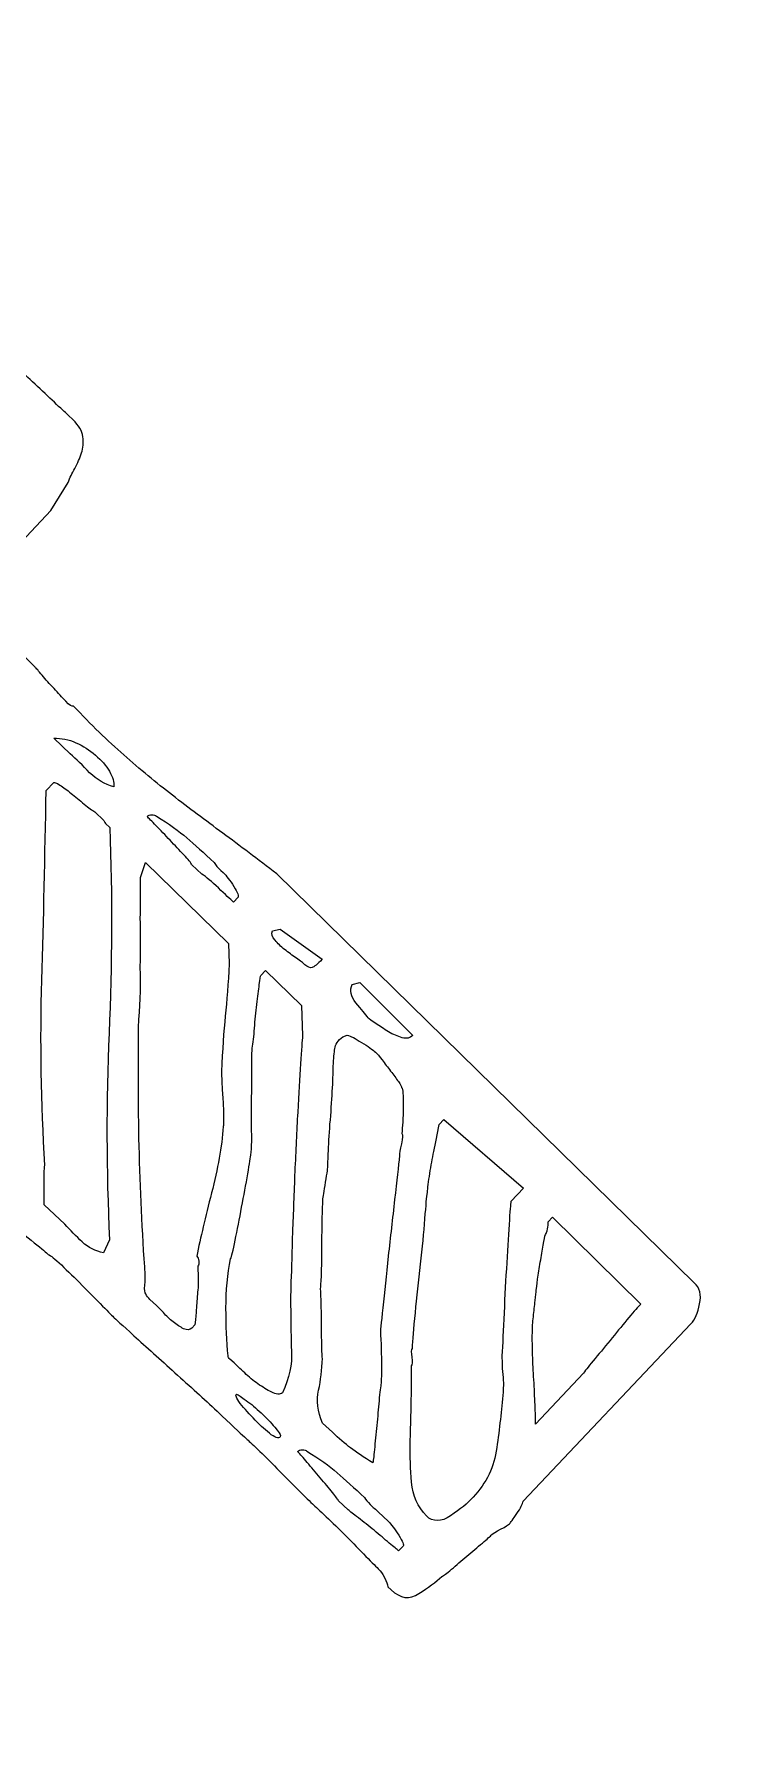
# Model space of a CAD drawing. Extents: x -2 to 298, y -310 to -70.
# Drawn here: x 202.12 to 204.69, y -151.93 to -145.63 of the extents above; entities that cross this region are included whole.
import ezdxf

# ---------------------------------------------------------------- set-up
doc = ezdxf.new("R2010")
doc.units = 0
doc.header["$MEASUREMENT"] = 0
doc.layers.add('ETCH', color=7, linetype='CONTINUOUS')

msp = doc.modelspace()

# ---------------------------------------------------------------- linework, layer by layer
at = {"layer": 'ETCH', "color": 7}
for points in [[(263.3775, -102.3157), (263.3775, -102.3157), (263.35, -102.3083), (263.35, -102.3083), (263.3944, -102.3367), (263.4289, -102.3636), (263.4685, -102.3913), (263.6456, -102.5352), (263.823, -102.6785), (263.9973, -102.8249), (264.6591, -103.5384), (263.6869, -103.7978), (261.3746, -103.42), (261.3746, -103.42), (261.348, -103.4154), (261.348, -103.4154), (261.348, -103.4154), (260.8482, -106.4746), (260.8482, -106.4746), (260.8482, -106.4746), (269.3376, -107.8615), (269.3376, -107.8615), (269.3441, -107.8682), (269.351, -107.8756), (269.3579, -107.8823), (274.6537, -119.1419), (276.7218, -132.0626), (274.5648, -145.2702), (268.8849, -180.0447), (236.091, -203.6299), (201.3169, -197.9502), (197.7474, -197.3675), (194.2975, -196.4946), (190.983, -195.3664), (190.983, -195.3664), (192.5102, -186.0169), (192.5102, -186.0169), (211.1037, -154.1618), (233.3418, -124.9195), (258.5789, -98.7781), (260.2429, -99.8797), (261.841, -101.0639), (263.3775, -102.3157)], [(225.3974, -126.2347), (225.3974, -126.2347), (225.4088, -126.2609), (225.4088, -126.2609), (225.3744, -126.2216), (225.3423, -126.1909), (225.3089, -126.1558), (225.1408, -126.0028), (224.9713, -125.849), (224.8011, -125.6988), (223.9956, -125.1515), (223.8861, -126.1516), (224.6071, -128.3811), (224.6071, -128.3811), (224.6154, -128.4065), (224.6154, -128.4065), (224.6154, -128.4065), (221.6657, -129.3613), (221.6657, -129.3613), (221.6657, -129.3613), (219.0185, -121.1774), (219.0185, -121.1774), (219.0099, -121.1718), (219.0023, -121.1659), (218.9947, -121.1604), (207.0661, -117.6185), (193.9809, -117.5179), (181.2489, -121.6375), (147.7247, -132.4848), (129.342, -168.4545), (140.1892, -201.978), (141.3025, -205.4193), (142.6845, -208.6991), (144.2987, -211.8055), (144.2987, -211.8055), (153.3123, -208.8891), (153.3123, -208.8891), (182.0065, -185.7144), (207.5691, -159.3293), (229.6177, -130.4461), (228.2775, -128.9675), (226.8661, -127.5657), (225.3974, -126.2347)]]:
    msp.add_open_spline(points, degree=3, knots=[0, 0, 0, 0, 1, 1, 1, 2, 2, 2, 3, 3, 3, 4, 4, 4, 5, 5, 5, 6, 6, 6, 7, 7, 7, 8, 8, 8, 9, 9, 9, 10, 10, 10, 11, 11, 11, 12, 12, 12, 13, 13, 13, 14, 14, 14, 14], dxfattribs=at)
at = {"layer": 'ETCH', "color": 1}
for points, knots in [([(203.4277, -151.3672), (203.4274, -151.3596), (203.4236, -151.3486), (203.416, -151.3327), (203.4074, -151.3179), (203.4012, -151.3081), (203.3967, -151.3043), (203.3871, -151.2952), (203.3709, -151.2786), (203.3468, -151.2549), (203.3244, -151.2316), (203.2996, -151.2063), (203.2741, -151.1797), (203.2469, -151.1536), (203.2224, -151.1298), (203.2, -151.1083), (203.1766, -151.086), (203.16, -151.0711), (203.1497, -151.0612), (203.1342, -151.0461), (203.1128, -151.0256), (203.0863, -150.9991), (203.0608, -150.9727), (203.0339, -150.9465), (203.0085, -150.9198), (202.9819, -150.8935), (202.9588, -150.8711), (202.9399, -150.8523), (202.9192, -150.8332), (202.9072, -150.8223), (202.9027, -150.8182), (202.8906, -150.8073), (202.862, -150.7794), (202.8141, -150.735), (202.7666, -150.6907), (202.7163, -150.6433), (202.6608, -150.5944), (202.6057, -150.5445), (202.5547, -150.498), (202.5055, -150.4544), (202.4583, -150.4117), (202.4276, -150.3838), (202.4162, -150.3724), (202.4104, -150.3672), (202.3949, -150.3522), (202.3725, -150.3292), (202.3498, -150.3057), (202.3243, -150.2802), (202.297, -150.2527), (202.2698, -150.2255), (202.2443, -150.2003), (202.2202, -150.1774), (202.1961, -150.1553), (202.1803, -150.1421), (202.172, -150.1385), (202.1658, -150.1324), (202.1489, -150.1183), (202.1196, -150.0949), (202.091, -150.0713), (202.0593, -150.0473), (202.0273, -150.0222), (201.9942, -149.997), (201.9629, -149.9729), (201.9329, -149.9512), (201.9029, -149.9281), (201.885, -149.914), (201.8792, -149.9087), (201.8495, -149.884), (201.8058, -149.8463), (201.7479, -149.7948), (201.6917, -149.7426), (201.6259, -149.6846), (201.5529, -149.6196), (201.4795, -149.5552), (201.403, -149.4872), (201.3231, -149.4155), (201.2435, -149.3445), (201.1667, -149.2768), (201.0947, -149.2133), (201.0234, -149.1487), (200.9586, -149.0922), (200.9004, -149.041), (200.8422, -148.9906), (200.7995, -148.9521), (200.7705, -148.9258), (200.7705, -148.9258), (200.7257, -148.901), (200.7257, -148.901), (200.6568, -148.9826), (200.58, -149.0664), (200.4956, -149.1504), (200.4102, -149.2345), (200.3233, -149.3115), (200.2369, -149.3799), (200.2327, -149.3764), (200.2279, -149.3737), (200.2214, -149.3707), (200.2131, -149.3681), (200.2028, -149.3635), (200.1893, -149.3583), (200.1855, -149.3545), (200.1807, -149.3576), (200.1756, -149.3681), (200.1697, -149.3783), (200.1669, -149.379), (200.1666, -149.3709), (200.1483, -149.3535), (200.1184, -149.3287), (200.0756, -149.2939), (200.0326, -149.2589), (199.9833, -149.219), (199.9285, -149.173), (199.8734, -149.127), (199.8155, -149.0784), (199.7559, -149.0279), (199.6963, -148.9782), (199.6388, -148.9292), (199.5837, -148.8838), (199.5289, -148.8376), (199.4796, -148.7968), (199.4366, -148.7601), (199.3935, -148.7234), (199.3618, -148.6976), (199.3418, -148.6824), (199.3418, -148.6824), (199.3084, -148.6512), (199.3084, -148.6512), (199.2747, -148.6197), (199.2554, -148.5823), (199.2468, -148.5394), (199.2399, -148.4972), (199.2481, -148.4554), (199.2726, -148.4133), (199.3477, -148.3525), (199.4145, -148.2795), (199.4721, -148.1944), (199.5299, -148.1086), (199.5913, -148.0318), (199.6543, -147.9638), (199.6695, -147.9472), (199.6846, -147.9314), (199.6998, -147.9153), (199.7146, -147.8993), (199.7225, -147.8785), (199.7242, -147.8537), (199.7242, -147.8537), (199.6674, -147.7999), (199.6674, -147.7999), (199.5165, -147.6509), (199.3601, -147.5136), (199.1992, -147.3893), (199.0373, -147.2635), (198.8812, -147.1268), (198.7303, -146.9779), (198.7221, -146.9704), (198.7083, -146.9573), (198.688, -146.938), (198.669, -146.9197), (198.6473, -146.8985), (198.6249, -146.8763), (198.6032, -146.8536), (198.5822, -146.8319), (198.5612, -146.811), (198.5422, -146.79), (198.5278, -146.7757), (198.5198, -146.7685), (198.5054, -146.7516), (198.5061, -146.7301), (198.5198, -146.7042), (198.536, -146.6786), (198.575, -146.6431), (198.6387, -146.5983), (198.6514, -146.5824), (198.6707, -146.5564), (198.6979, -146.5206), (198.7259, -146.4848), (198.7551, -146.447), (198.7858, -146.4073), (198.8147, -146.3676), (198.844, -146.3299), (198.8709, -146.2949), (198.8978, -146.2598), (198.9157, -146.236), (198.9253, -146.2217), (198.9315, -146.2155), (198.9474, -146.1997), (198.9739, -146.1737), (198.9997, -146.1473), (199.0273, -146.1196), (199.0549, -146.0894), (199.0831, -146.0593), (199.1103, -146.0316), (199.1358, -146.0057), (199.161, -145.9813), (199.1758, -145.9673), (199.1803, -145.963), (199.1803, -145.963), (199.2133, -145.9265), (199.2133, -145.9265), (199.225, -145.9144), (199.2423, -145.8974), (199.2657, -145.874), (199.2888, -145.8505), (199.3139, -145.8285), (199.3377, -145.8057), (199.3663, -145.7799), (199.3956, -145.7525), (199.4245, -145.7239), (199.4245, -145.7239), (199.4924, -145.7251), (199.4924, -145.7251), (199.4993, -145.7308), (199.5075, -145.7405), (199.5189, -145.7546), (199.5303, -145.7691), (199.541, -145.7833), (199.5534, -145.7992), (199.5654, -145.8142), (199.5785, -145.828), (199.5902, -145.8412), (199.6009, -145.8548), (199.6123, -145.8631), (199.6205, -145.8667), (199.6278, -145.8669), (199.6371, -145.8683), (199.6491, -145.8717), (199.6612, -145.8752), (199.6684, -145.8791), (199.6726, -145.8824), (199.7632, -145.9477), (199.8472, -146.0145), (199.9275, -146.0817), (200.0067, -146.149), (200.0918, -146.2238), (200.1793, -146.3072), (200.2017, -146.3275), (200.2331, -146.3566), (200.2758, -146.395), (200.3178, -146.4319), (200.3647, -146.4743), (200.4157, -146.5197), (200.4663, -146.5656), (200.5187, -146.6133), (200.5717, -146.6601), (200.6251, -146.7084), (200.6723, -146.754), (200.7147, -146.7972), (200.7261, -146.8086), (200.7381, -146.8139), (200.7485, -146.8133), (200.7595, -146.8112), (200.7702, -146.8064), (200.7819, -146.7955), (200.7933, -146.7857), (200.8029, -146.7738), (200.8105, -146.7611), (200.8191, -146.7483), (200.8277, -146.7371), (200.8349, -146.7292), (200.8349, -146.7292), (200.8463, -146.7177), (200.8463, -146.7177), (200.8866, -146.6345), (200.9348, -146.563), (200.991, -146.503), (201.0475, -146.4427), (201.1085, -146.3773), (201.1746, -146.3073), (201.1801, -146.3013), (201.1894, -146.2924), (201.2015, -146.282), (201.2139, -146.2712), (201.2253, -146.2591), (201.2363, -146.2471), (201.2518, -146.2347), (201.268, -146.2197), (201.2845, -146.2016), (201.2845, -146.2016), (201.4037, -146.2794), (201.4037, -146.2794), (201.5102, -146.3756), (201.6104, -146.4706), (201.7048, -146.5645), (201.7996, -146.6594), (201.9084, -146.749), (202.0314, -146.8348), (202.0359, -146.8381), (202.0493, -146.8503), (202.07, -146.8711), (202.0927, -146.8913), (202.1162, -146.9137), (202.1417, -146.9376), (202.1661, -146.9611), (202.1896, -146.9824), (202.2102, -147.0021), (202.2319, -147.0222), (202.2436, -147.0325), (202.2454, -147.0343), (202.2454, -147.0343), (202.2636, -147.0518), (202.2636, -147.0518), (202.285, -147.0725), (202.2974, -147.093), (202.3001, -147.1144), (202.3022, -147.1355), (202.3008, -147.1562), (202.295, -147.1743), (202.2881, -147.1934), (202.2808, -147.2117), (202.2702, -147.2312), (202.2598, -147.2496), (202.2516, -147.2666), (202.245, -147.283), (202.245, -147.283), (202.1809, -147.3867), (202.1809, -147.3867), (202.1809, -147.3867), (201.8702, -147.7174), (201.8702, -147.7174), (201.8702, -147.7174), (202.1234, -147.9667), (202.1234, -147.9667), (202.1275, -147.9705), (202.1355, -147.9798), (202.1489, -147.9967), (202.1623, -148.0118), (202.1768, -148.0289), (202.193, -148.0454), (202.2085, -148.063), (202.2233, -148.078), (202.2364, -148.0928), (202.2492, -148.1069), (202.2595, -148.1128), (202.2653, -148.1109), (202.3294, -148.1784), (202.3914, -148.2392), (202.4517, -148.2912), (202.511, -148.3439), (202.5709, -148.3939), (202.6316, -148.4404), (202.6912, -148.4867), (202.7535, -148.5334), (202.8172, -148.5801), (202.8803, -148.6269), (202.9475, -148.6776), (203.0171, -148.7311), (203.0171, -148.7311), (204.5618, -150.2429), (204.5618, -150.2429), (204.5825, -150.2618), (204.5894, -150.2876), (204.5818, -150.3216), (204.576, -150.3543), (204.5649, -150.3793), (204.5498, -150.3948), (204.5498, -150.3948), (203.929, -151.0511), (203.929, -151.0511), (203.9273, -151.0612), (203.9193, -151.0759), (203.9056, -151.0971), (203.8907, -151.1176), (203.8828, -151.13), (203.879, -151.1343), (203.8749, -151.1381), (203.8642, -151.1453), (203.8456, -151.1541), (203.8277, -151.1636), (203.817, -151.1704), (203.8132, -151.1746), (203.807, -151.1803), (203.796, -151.1909), (203.7781, -151.2058), (203.7595, -151.2209), (203.7405, -151.2373), (203.7209, -151.2545), (203.7002, -151.2717), (203.6823, -151.2878), (203.6637, -151.3027), (203.6458, -151.3179), (203.6341, -151.3267), (203.6286, -151.3291), (203.6058, -151.3491), (203.5776, -151.3711), (203.5431, -151.3928), (203.5087, -151.4157), (203.4742, -151.4113), (203.4405, -151.3785), (203.4405, -151.3785), (203.4277, -151.3672), (203.4277, -151.3672)], [0, 0, 0, 0, 1, 1, 1, 2, 2, 2, 3, 3, 3, 4, 4, 4, 5, 5, 5, 6, 6, 6, 7, 7, 7, 8, 8, 8, 9, 9, 9, 10, 10, 10, 11, 11, 11, 12, 12, 12, 13, 13, 13, 14, 14, 14, 15, 15, 15, 16, 16, 16, 17, 17, 17, 18, 18, 18, 19, 19, 19, 20, 20, 20, 21, 21, 21, 22, 22, 22, 23, 23, 23, 24, 24, 24, 25, 25, 25, 26, 26, 26, 27, 27, 27, 28, 28, 28, 29, 29, 29, 30, 30, 30, 31, 31, 31, 32, 32, 32, 33, 33, 33, 34, 34, 34, 35, 35, 35, 36, 36, 36, 37, 37, 37, 38, 38, 38, 39, 39, 39, 40, 40, 40, 41, 41, 41, 42, 42, 42, 43, 43, 43, 44, 44, 44, 45, 45, 45, 46, 46, 46, 47, 47, 47, 48, 48, 48, 49, 49, 49, 50, 50, 50, 51, 51, 51, 52, 52, 52, 53, 53, 53, 54, 54, 54, 55, 55, 55, 56, 56, 56, 57, 57, 57, 58, 58, 58, 59, 59, 59, 60, 60, 60, 61, 61, 61, 62, 62, 62, 63, 63, 63, 64, 64, 64, 65, 65, 65, 66, 66, 66, 67, 67, 67, 68, 68, 68, 69, 69, 69, 70, 70, 70, 71, 71, 71, 72, 72, 72, 73, 73, 73, 74, 74, 74, 75, 75, 75, 76, 76, 76, 77, 77, 77, 78, 78, 78, 79, 79, 79, 80, 80, 80, 81, 81, 81, 82, 82, 82, 83, 83, 83, 84, 84, 84, 85, 85, 85, 86, 86, 86, 87, 87, 87, 88, 88, 88, 89, 89, 89, 90, 90, 90, 91, 91, 91, 92, 92, 92, 93, 93, 93, 94, 94, 94, 95, 95, 95, 96, 96, 96, 97, 97, 97, 98, 98, 98, 99, 99, 99, 100, 100, 100, 101, 101, 101, 102, 102, 102, 103, 103, 103, 104, 104, 104, 105, 105, 105, 106, 106, 106, 107, 107, 107, 108, 108, 108, 109, 109, 109, 110, 110, 110, 111, 111, 111, 112, 112, 112, 113, 113, 113, 114, 114, 114, 115, 115, 115, 116, 116, 116, 117, 117, 117, 118, 118, 118, 119, 119, 119, 120, 120, 120, 121, 121, 121, 122, 122, 122, 123, 123, 123, 124, 124, 124, 125, 125, 125, 126, 126, 126, 127, 127, 127, 128, 128, 128, 129, 129, 129, 130, 130, 130, 130]), ([(202.2529, -148.2866), (202.275, -148.3071), (202.2991, -148.33), (202.3249, -148.357), (202.3515, -148.3828), (202.3814, -148.4004), (202.4142, -148.4092), (202.4162, -148.3916), (202.4111, -148.3725), (202.398, -148.3517), (202.3863, -148.3307), (202.368, -148.3105), (202.3466, -148.2921), (202.3249, -148.2729), (202.3001, -148.2578), (202.2743, -148.2459), (202.2464, -148.2342), (202.2206, -148.2287), (202.1923, -148.2295), (202.1923, -148.2295), (202.2529, -148.2866), (202.2529, -148.2866)], [0, 0, 0, 0, 1, 1, 1, 2, 2, 2, 3, 3, 3, 4, 4, 4, 5, 5, 5, 6, 6, 6, 7, 7, 7, 7]), ([(202.233, -150.0265), (202.2533, -150.0486), (202.275, -150.0709), (202.2974, -150.0921), (202.3208, -150.1137), (202.3466, -150.1269), (202.3763, -150.1321), (202.3763, -150.1321), (202.3987, -150.0844), (202.3987, -150.0844), (202.3859, -149.8282), (202.3859, -149.5733), (202.3969, -149.3196), (202.408, -149.067), (202.409, -148.8133), (202.3994, -148.5589), (202.3994, -148.5589), (202.3839, -148.5441), (202.3839, -148.5441), (202.3797, -148.5403), (202.378, -148.5368), (202.3773, -148.5332), (202.3773, -148.5332), (202.3446, -148.5019), (202.3446, -148.5019), (202.3346, -148.4962), (202.3215, -148.4869), (202.305, -148.4729), (202.2874, -148.4588), (202.2712, -148.4454), (202.2564, -148.4333), (202.2416, -148.4207), (202.2278, -148.4111), (202.2147, -148.4025), (202.2009, -148.3944), (202.1944, -148.3909), (202.1923, -148.3934), (202.1923, -148.3934), (202.1641, -148.4232), (202.1641, -148.4232), (202.1592, -148.6645), (202.1548, -148.8981), (202.1482, -149.1239), (202.1413, -149.3495), (202.1451, -149.5781), (202.1592, -149.8088), (202.1565, -149.8232), (202.1565, -149.848), (202.1568, -149.8837), (202.1572, -149.9195), (202.1568, -149.9436), (202.1568, -149.955), (202.1568, -149.955), (202.233, -150.0265), (202.233, -150.0265)], [0, 0, 0, 0, 1, 1, 1, 2, 2, 2, 3, 3, 3, 4, 4, 4, 5, 5, 5, 6, 6, 6, 7, 7, 7, 8, 8, 8, 9, 9, 9, 10, 10, 10, 11, 11, 11, 12, 12, 12, 13, 13, 13, 14, 14, 14, 15, 15, 15, 16, 16, 16, 17, 17, 17, 18, 18, 18, 18]), ([(202.7404, -148.7317), (202.7559, -148.7427), (202.7766, -148.7599), (202.8017, -148.7832), (202.8269, -148.8073), (202.8448, -148.8245), (202.8572, -148.8357), (202.8572, -148.8357), (202.8741, -148.8171), (202.8741, -148.8171), (202.8772, -148.8137), (202.8724, -148.8007), (202.8586, -148.7775), (202.8441, -148.7544), (202.8307, -148.7379), (202.8193, -148.7265), (202.8193, -148.7265), (202.81, -148.7179), (202.81, -148.7179), (202.7993, -148.7079), (202.7914, -148.6991), (202.7859, -148.6893), (202.7473, -148.6533), (202.7129, -148.623), (202.685, -148.5976), (202.6553, -148.5728), (202.6181, -148.5458), (202.5723, -148.5177), (202.5685, -148.5143), (202.5627, -148.5122), (202.5551, -148.5127), (202.5475, -148.5127), (202.5413, -148.5146), (202.5375, -148.5191), (202.5441, -148.5248), (202.5544, -148.5362), (202.5709, -148.553), (202.5875, -148.5697), (202.6043, -148.5877), (202.6226, -148.6066), (202.6398, -148.6257), (202.6577, -148.6435), (202.6736, -148.6607), (202.6901, -148.6774), (202.6998, -148.6901), (202.7036, -148.6977), (202.7036, -148.6977), (202.7404, -148.7317), (202.7404, -148.7317)], [0, 0, 0, 0, 1, 1, 1, 2, 2, 2, 3, 3, 3, 4, 4, 4, 5, 5, 5, 6, 6, 6, 7, 7, 7, 8, 8, 8, 9, 9, 9, 10, 10, 10, 11, 11, 11, 12, 12, 12, 13, 13, 13, 14, 14, 14, 15, 15, 15, 16, 16, 16, 16]), ([(202.5726, -150.3271), (202.5778, -150.3329), (202.5861, -150.3412), (202.5978, -150.3534), (202.6085, -150.3658), (202.6205, -150.3772), (202.634, -150.3879), (202.6467, -150.3979), (202.6598, -150.4067), (202.6726, -150.4132), (202.6853, -150.4191), (202.6956, -150.4182), (202.7036, -150.4108), (202.7036, -150.4108), (202.7139, -150.3984), (202.7139, -150.3984), (202.7156, -150.3882), (202.7177, -150.3734), (202.7191, -150.3517), (202.7201, -150.33), (202.7225, -150.3087), (202.7235, -150.2859), (202.7266, -150.2637), (202.727, -150.2422), (202.7266, -150.2229), (202.726, -150.2034), (202.7253, -150.1901), (202.7249, -150.182), (202.7287, -150.1777), (202.7301, -150.1719), (202.7284, -150.1628), (202.728, -150.1545), (202.7253, -150.1483), (202.7211, -150.1447), (202.7349, -150.0775), (202.7535, -149.9998), (202.7759, -149.9107), (202.7993, -149.8213), (202.8138, -149.7399), (202.8193, -149.6656), (202.82, -149.6615), (202.8193, -149.6493), (202.8197, -149.6293), (202.82, -149.609), (202.82, -149.5873), (202.8176, -149.5649), (202.8162, -149.5428), (202.8148, -149.5218), (202.8141, -149.5022), (202.8135, -149.483), (202.8128, -149.4689), (202.8131, -149.4613), (202.8162, -149.3818), (202.821, -149.3134), (202.8269, -149.257), (202.8324, -149.2007), (202.8379, -149.1361), (202.8407, -149.0639), (202.8407, -149.0639), (202.8386, -148.988), (202.8386, -148.988), (202.8386, -148.988), (202.532, -148.6889), (202.532, -148.6889), (202.532, -148.6889), (202.5127, -148.7444), (202.5127, -148.7444), (202.5124, -148.7973), (202.5127, -148.8476), (202.5124, -148.8963), (202.513, -148.9391), (202.5141, -148.9818), (202.513, -149.0245), (202.512, -149.0672), (202.5124, -149.1027), (202.513, -149.1297), (202.5134, -149.1375), (202.513, -149.1604), (202.5117, -149.1983), (202.5103, -149.2362), (202.5079, -149.2603), (202.5065, -149.2701), (202.5041, -149.4257), (202.5051, -149.5817), (202.5079, -149.7385), (202.5124, -149.8944), (202.5192, -150.0537), (202.5306, -150.2143), (202.531, -150.2227), (202.5306, -150.2349), (202.5286, -150.2523), (202.5268, -150.2697), (202.5289, -150.2807), (202.5323, -150.2844), (202.5365, -150.2925), (202.5416, -150.2992), (202.5478, -150.3049), (202.5478, -150.3049), (202.5726, -150.3271), (202.5726, -150.3271)], [0, 0, 0, 0, 1, 1, 1, 2, 2, 2, 3, 3, 3, 4, 4, 4, 5, 5, 5, 6, 6, 6, 7, 7, 7, 8, 8, 8, 9, 9, 9, 10, 10, 10, 11, 11, 11, 12, 12, 12, 13, 13, 13, 14, 14, 14, 15, 15, 15, 16, 16, 16, 17, 17, 17, 18, 18, 18, 19, 19, 19, 20, 20, 20, 21, 21, 21, 22, 22, 22, 23, 23, 23, 24, 24, 24, 25, 25, 25, 26, 26, 26, 27, 27, 27, 28, 28, 28, 29, 29, 29, 30, 30, 30, 31, 31, 31, 32, 32, 32, 33, 33, 33, 33]), ([(203.1215, -149.0669), (203.1314, -149.0758), (203.1407, -149.0794), (203.148, -149.0775), (203.1559, -149.0751), (203.168, -149.0651), (203.1848, -149.0469), (203.1848, -149.0469), (203.0295, -148.9353), (203.0295, -148.9353), (203.0295, -148.9353), (203.0009, -148.942), (203.0009, -148.942), (202.9967, -148.9537), (203.0009, -148.9652), (203.0109, -148.9764), (203.0202, -148.9885), (203.0329, -148.9997), (203.0463, -149.0105), (203.0608, -149.0219), (203.0749, -149.0324), (203.0904, -149.0428), (203.1049, -149.0527), (203.1153, -149.061), (203.1215, -149.0669)], [0, 0, 0, 0, 1, 1, 1, 2, 2, 2, 3, 3, 3, 4, 4, 4, 5, 5, 5, 6, 6, 6, 7, 7, 7, 8, 8, 8, 8]), ([(202.8596, -150.5393), (202.8686, -150.549), (202.8817, -150.5612), (202.8986, -150.5767), (202.9137, -150.5917), (202.9302, -150.6048), (202.9475, -150.6172), (202.9647, -150.6287), (202.9809, -150.6397), (202.9985, -150.6477), (203.015, -150.6557), (203.0281, -150.657), (203.0381, -150.6508), (203.0636, -150.5953), (203.0746, -150.5438), (203.0718, -150.4962), (203.0698, -150.4484), (203.0687, -150.3967), (203.0687, -150.3398), (203.0674, -150.3245), (203.0684, -150.2916), (203.0698, -150.2391), (203.0718, -150.1879), (203.0732, -150.1266), (203.0753, -150.0553), (203.078, -149.9848), (203.0815, -149.9102), (203.0839, -149.8322), (203.0877, -149.7542), (203.0908, -149.6813), (203.0946, -149.6127), (203.0984, -149.5449), (203.1018, -149.4849), (203.1053, -149.4333), (203.1084, -149.3814), (203.1115, -149.3476), (203.1125, -149.3297), (203.1125, -149.3297), (203.1084, -149.2183), (203.1084, -149.2183), (203.1084, -149.2183), (202.9761, -149.0884), (202.9761, -149.0884), (202.9761, -149.0884), (202.9585, -149.1063), (202.9585, -149.1063), (202.9575, -149.1082), (202.9551, -149.1199), (202.9526, -149.1406), (202.9506, -149.1611), (202.9475, -149.185), (202.9433, -149.214), (202.9392, -149.2424), (202.9371, -149.2719), (202.9347, -149.3015), (202.9333, -149.3316), (202.9299, -149.3568), (202.9265, -149.3759), (202.9251, -149.3861), (202.9251, -149.41), (202.9247, -149.4476), (202.9251, -149.4856), (202.9251, -149.5271), (202.9237, -149.5719), (202.9244, -149.6162), (202.9237, -149.6577), (202.9244, -149.6963), (202.9251, -149.7337), (202.9237, -149.7574), (202.9216, -149.7673), (202.9199, -149.7769), (202.9165, -149.8015), (202.9099, -149.8406), (202.903, -149.8796), (202.8958, -149.9209), (202.8872, -149.964), (202.88, -150.0072), (202.8706, -150.0475), (202.8634, -150.0861), (202.8555, -150.1237), (202.8507, -150.1473), (202.8465, -150.1547), (202.8345, -150.2115), (202.8293, -150.2723), (202.8293, -150.3367), (202.8293, -150.401), (202.8317, -150.4601), (202.8372, -150.5138), (202.8376, -150.5178), (202.8396, -150.5219), (202.8441, -150.5255), (202.8441, -150.5255), (202.8596, -150.5393), (202.8596, -150.5393)], [0, 0, 0, 0, 1, 1, 1, 2, 2, 2, 3, 3, 3, 4, 4, 4, 5, 5, 5, 6, 6, 6, 7, 7, 7, 8, 8, 8, 9, 9, 9, 10, 10, 10, 11, 11, 11, 12, 12, 12, 13, 13, 13, 14, 14, 14, 15, 15, 15, 16, 16, 16, 17, 17, 17, 18, 18, 18, 19, 19, 19, 20, 20, 20, 21, 21, 21, 22, 22, 22, 23, 23, 23, 24, 24, 24, 25, 25, 25, 26, 26, 26, 27, 27, 27, 28, 28, 28, 29, 29, 29, 30, 30, 30, 31, 31, 31, 31]), ([(203.355, -149.2636), (203.3585, -149.2672), (203.3685, -149.2744), (203.384, -149.2848), (203.3977, -149.2946), (203.4143, -149.3042), (203.4308, -149.3151), (203.4477, -149.3253), (203.4649, -149.3318), (203.4815, -149.337), (203.498, -149.3413), (203.5107, -149.3382), (203.5204, -149.3282), (203.5204, -149.3282), (203.3247, -149.1332), (203.3247, -149.1332), (203.3247, -149.1332), (203.2965, -149.1397), (203.2965, -149.1397), (203.2865, -149.1616), (203.2916, -149.1838), (203.3102, -149.2078), (203.3306, -149.2315), (203.3454, -149.25), (203.355, -149.2636)], [0, 0, 0, 0, 1, 1, 1, 2, 2, 2, 3, 3, 3, 4, 4, 4, 5, 5, 5, 6, 6, 6, 7, 7, 7, 8, 8, 8, 8]), ([(203.2234, -150.7963), (203.2479, -150.819), (203.2699, -150.8385), (203.2906, -150.8542), (203.3113, -150.87), (203.3392, -150.8881), (203.3729, -150.9088), (203.3743, -150.899), (203.3774, -150.8793), (203.3795, -150.8497), (203.3826, -150.8206), (203.3853, -150.7903), (203.3891, -150.7588), (203.3909, -150.7278), (203.394, -150.6978), (203.3967, -150.6685), (203.3998, -150.6392), (203.4026, -150.6194), (203.4039, -150.6098), (203.4043, -150.6056), (203.4039, -150.5948), (203.4046, -150.576), (203.405, -150.5574), (203.4046, -150.5386), (203.4043, -150.5192), (203.4033, -150.4999), (203.4033, -150.4825), (203.4033, -150.4668), (203.4015, -150.4509), (203.4019, -150.4418), (203.4008, -150.4378), (203.4002, -150.426), (203.4033, -150.3919), (203.4102, -150.3355), (203.4157, -150.2783), (203.4229, -150.2153), (203.4298, -150.145), (203.4377, -150.0746), (203.4456, -150.0051), (203.4532, -149.9356), (203.4622, -149.8663), (203.468, -149.812), (203.4708, -149.7731), (203.4704, -149.7655), (203.4729, -149.7512), (203.4784, -149.7288), (203.4832, -149.7077), (203.4839, -149.6949), (203.4797, -149.6915), (203.4825, -149.6679), (203.4846, -149.6344), (203.4853, -149.5921), (203.4853, -149.5488), (203.4846, -149.5254), (203.4794, -149.5218), (203.4797, -149.5175), (203.4753, -149.5103), (203.4677, -149.4989), (203.4584, -149.4875), (203.4498, -149.4744), (203.4387, -149.4601), (203.4277, -149.4462), (203.4167, -149.4324), (203.4071, -149.419), (203.3971, -149.4055), (203.3888, -149.3966), (203.3822, -149.3909), (203.3726, -149.3812), (203.355, -149.3693), (203.3309, -149.3544), (203.3082, -149.3399), (203.2903, -149.3304), (203.2782, -149.327), (203.2782, -149.327), (203.2613, -149.3335), (203.2613, -149.3335), (203.2441, -149.3475), (203.2338, -149.3621), (203.232, -149.3773), (203.2296, -149.3917), (203.2276, -149.4138), (203.2265, -149.4427), (203.2262, -149.4501), (203.2262, -149.4724), (203.2241, -149.5084), (203.2224, -149.5445), (203.22, -149.5835), (203.2169, -149.6257), (203.2131, -149.667), (203.21, -149.7061), (203.209, -149.7425), (203.2072, -149.7781), (203.2065, -149.8003), (203.2062, -149.8079), (203.2062, -149.8162), (203.2041, -149.8365), (203.1979, -149.871), (203.1921, -149.9052), (203.1883, -149.9269), (203.1873, -149.9369), (203.1876, -149.9483), (203.1869, -149.9688), (203.1855, -149.9983), (203.1852, -150.0274), (203.1845, -150.0587), (203.1845, -150.0935), (203.1845, -150.1271), (203.1842, -150.1595), (203.1831, -150.1908), (203.1828, -150.2224), (203.1814, -150.2444), (203.1797, -150.2578), (203.1793, -150.2656), (203.1804, -150.2823), (203.1811, -150.3071), (203.1821, -150.3326), (203.1831, -150.3603), (203.1824, -150.3906), (203.1824, -150.4206), (203.1831, -150.4494), (203.1842, -150.4766), (203.1845, -150.504), (203.1855, -150.5197), (203.1862, -150.5233), (203.1842, -150.5641), (203.18, -150.6034), (203.1721, -150.6406), (203.1628, -150.6778), (203.1683, -150.7183), (203.1869, -150.7625), (203.1869, -150.7625), (203.2234, -150.7963), (203.2234, -150.7963)], [0, 0, 0, 0, 1, 1, 1, 2, 2, 2, 3, 3, 3, 4, 4, 4, 5, 5, 5, 6, 6, 6, 7, 7, 7, 8, 8, 8, 9, 9, 9, 10, 10, 10, 11, 11, 11, 12, 12, 12, 13, 13, 13, 14, 14, 14, 15, 15, 15, 16, 16, 16, 17, 17, 17, 18, 18, 18, 19, 19, 19, 20, 20, 20, 21, 21, 21, 22, 22, 22, 23, 23, 23, 24, 24, 24, 25, 25, 25, 26, 26, 26, 27, 27, 27, 28, 28, 28, 29, 29, 29, 30, 30, 30, 31, 31, 31, 32, 32, 32, 33, 33, 33, 34, 34, 34, 35, 35, 35, 36, 36, 36, 37, 37, 37, 38, 38, 38, 39, 39, 39, 40, 40, 40, 41, 41, 41, 42, 42, 42, 43, 43, 43, 44, 44, 44, 44]), ([(203.571, -151.1057), (203.5952, -151.1286), (203.6255, -151.1286), (203.6606, -151.1045), (203.6954, -151.0812), (203.724, -151.0585), (203.7436, -151.0364), (203.7926, -150.9842), (203.8229, -150.9233), (203.8311, -150.853), (203.8415, -150.7825), (203.8487, -150.7143), (203.8546, -150.648), (203.8546, -150.6442), (203.8549, -150.6359), (203.8559, -150.623), (203.8556, -150.6104), (203.8556, -150.5968), (203.8535, -150.5822), (203.8525, -150.5681), (203.8508, -150.5533), (203.8515, -150.5403), (203.8508, -150.526), (203.8501, -150.5176), (203.8504, -150.5138), (203.8532, -150.4707), (203.8549, -150.418), (203.8584, -150.3548), (203.8608, -150.2911), (203.8642, -150.2296), (203.8683, -150.1691), (203.8725, -150.1083), (203.8749, -150.0558), (203.878, -150.011), (203.8804, -149.9662), (203.8828, -149.9426), (203.8845, -149.9409), (203.8845, -149.9409), (203.93, -149.8927), (203.93, -149.8927), (203.93, -149.8927), (203.6355, -149.6391), (203.6355, -149.6391), (203.6355, -149.6391), (203.6182, -149.6575), (203.6182, -149.6575), (203.6117, -149.6927), (203.6055, -149.7264), (203.5983, -149.7576), (203.5934, -149.7833), (203.5879, -149.8098), (203.5838, -149.8394), (203.579, -149.8691), (203.5759, -149.8925), (203.5745, -149.9099), (203.5724, -149.9235), (203.5693, -149.9557), (203.5655, -150.0065), (203.5617, -150.0575), (203.5562, -150.1131), (203.5493, -150.1748), (203.5424, -150.2363), (203.5362, -150.2964), (203.53, -150.3546), (203.5242, -150.413), (203.52, -150.4571), (203.5194, -150.4861), (203.5156, -150.4904), (203.5156, -150.5014), (203.518, -150.5186), (203.5207, -150.5357), (203.5194, -150.5467), (203.5159, -150.5505), (203.5163, -150.5583), (203.5166, -150.5765), (203.5156, -150.6046), (203.5156, -150.6328), (203.5156, -150.6635), (203.5145, -150.6967), (203.5145, -150.73), (203.5128, -150.761), (203.5121, -150.7899), (203.5114, -150.819), (203.5107, -150.8356), (203.5104, -150.8397), (203.5097, -150.8842), (203.5125, -150.9317), (203.5163, -150.9811), (203.5211, -151.0309), (203.5393, -151.0721), (203.571, -151.1057)], [0, 0, 0, 0, 1, 1, 1, 2, 2, 2, 3, 3, 3, 4, 4, 4, 5, 5, 5, 6, 6, 6, 7, 7, 7, 8, 8, 8, 9, 9, 9, 10, 10, 10, 11, 11, 11, 12, 12, 12, 13, 13, 13, 14, 14, 14, 15, 15, 15, 16, 16, 16, 17, 17, 17, 18, 18, 18, 19, 19, 19, 20, 20, 20, 21, 21, 21, 22, 22, 22, 23, 23, 23, 24, 24, 24, 25, 25, 25, 26, 26, 26, 27, 27, 27, 28, 28, 28, 29, 29, 29, 30, 30, 30, 30]), ([(204.0217, -150.0182), (204.0213, -150.026), (204.0213, -150.0348), (204.0189, -150.0441), (204.0175, -150.0542), (204.0144, -150.0608), (204.011, -150.0651), (204.0089, -150.0706), (204.0065, -150.0837), (204.0031, -150.1038), (204, -150.123), (203.9962, -150.1436), (203.9924, -150.1671), (203.9889, -150.1888), (203.9851, -150.2103), (203.9824, -150.2303), (203.98, -150.2515), (203.9782, -150.2647), (203.9765, -150.2706), (203.9776, -150.278), (203.9758, -150.2914), (203.9731, -150.3093), (203.9714, -150.3285), (203.9686, -150.3479), (203.9669, -150.3686), (203.9645, -150.3891), (203.9627, -150.4084), (203.9631, -150.4266), (203.9624, -150.4456), (203.9614, -150.4568), (203.9627, -150.4604), (203.9634, -150.4725), (203.9631, -150.4928), (203.9645, -150.5214), (203.9655, -150.5507), (203.9665, -150.5819), (203.9693, -150.6139), (203.9707, -150.6459), (203.972, -150.6764), (203.9738, -150.7057), (203.9741, -150.7345), (203.9741, -150.7545), (203.9751, -150.7665), (203.9751, -150.7665), (204.1526, -150.5769), (204.1526, -150.5769), (204.1601, -150.5651), (204.1746, -150.5476), (204.1953, -150.5229), (204.2153, -150.4992), (204.2366, -150.4737), (204.2587, -150.4471), (204.2797, -150.4199), (204.3007, -150.3953), (204.3197, -150.3719), (204.3393, -150.3486), (204.3545, -150.3324), (204.3638, -150.3226), (204.3638, -150.3226), (204.0378, -150.0007), (204.0378, -150.0007), (204.0378, -150.0007), (204.0217, -150.0182), (204.0217, -150.0182)], [0, 0, 0, 0, 1, 1, 1, 2, 2, 2, 3, 3, 3, 4, 4, 4, 5, 5, 5, 6, 6, 6, 7, 7, 7, 8, 8, 8, 9, 9, 9, 10, 10, 10, 11, 11, 11, 12, 12, 12, 13, 13, 13, 14, 14, 14, 15, 15, 15, 16, 16, 16, 17, 17, 17, 18, 18, 18, 19, 19, 19, 20, 20, 20, 21, 21, 21, 21]), ([(202.8686, -150.6556), (202.8627, -150.6582), (202.8679, -150.669), (202.8824, -150.6892), (202.8979, -150.709), (202.9161, -150.7296), (202.9375, -150.7512), (202.9582, -150.7734), (202.9785, -150.7908), (202.9967, -150.8051), (203.016, -150.819), (203.0277, -150.8208), (203.0312, -150.8084), (203.0305, -150.8044), (203.0243, -150.7941), (203.0098, -150.7772), (202.9957, -150.7601), (202.9792, -150.7427), (202.9595, -150.7247), (202.9402, -150.7066), (202.9223, -150.6911), (202.9037, -150.678), (202.8855, -150.6652), (202.8748, -150.6575), (202.8686, -150.6556)], [0, 0, 0, 0, 1, 1, 1, 2, 2, 2, 3, 3, 3, 4, 4, 4, 5, 5, 5, 6, 6, 6, 7, 7, 7, 8, 8, 8, 8]), ([(203.282, -151.0831), (203.2882, -151.0888), (203.3006, -151.0988), (203.3195, -151.1127), (203.3385, -151.127), (203.3581, -151.1424), (203.3781, -151.1587), (203.3981, -151.176), (203.4164, -151.1913), (203.4329, -151.2059), (203.4505, -151.2197), (203.4622, -151.2297), (203.468, -151.2347), (203.468, -151.2347), (203.4846, -151.2173), (203.4846, -151.2173), (203.4884, -151.2133), (203.4828, -151.1996), (203.4687, -151.177), (203.4542, -151.1539), (203.4408, -151.1363), (203.4294, -151.1253), (203.4294, -151.1253), (203.3933, -151.0916), (203.3933, -151.0916), (203.3836, -151.0819), (203.3726, -151.0728), (203.3633, -151.063), (203.3533, -151.0535), (203.3461, -151.0454), (203.3419, -151.0376), (203.3044, -151.002), (203.2696, -150.9718), (203.241, -150.9458), (203.2117, -150.9207), (203.1745, -150.8943), (203.129, -150.8664), (203.1252, -150.8626), (203.1194, -150.8609), (203.1115, -150.8611), (203.1039, -150.8611), (203.098, -150.8637), (203.0942, -150.8674), (203.1004, -150.8733), (203.1104, -150.8848), (203.1249, -150.9014), (203.139, -150.9184), (203.1535, -150.9372), (203.1721, -150.9572), (203.1883, -150.9768), (203.2045, -150.9958), (203.2186, -151.0127), (203.2324, -151.0297), (203.2413, -151.0416), (203.2458, -151.0497), (203.2458, -151.0497), (203.282, -151.0831), (203.282, -151.0831)], [0, 0, 0, 0, 1, 1, 1, 2, 2, 2, 3, 3, 3, 4, 4, 4, 5, 5, 5, 6, 6, 6, 7, 7, 7, 8, 8, 8, 9, 9, 9, 10, 10, 10, 11, 11, 11, 12, 12, 12, 13, 13, 13, 14, 14, 14, 15, 15, 15, 16, 16, 16, 17, 17, 17, 18, 18, 18, 19, 19, 19, 19])]:
    msp.add_open_spline(points, degree=3, knots=knots, dxfattribs=at)

doc.saveas('drawing.dxf')
